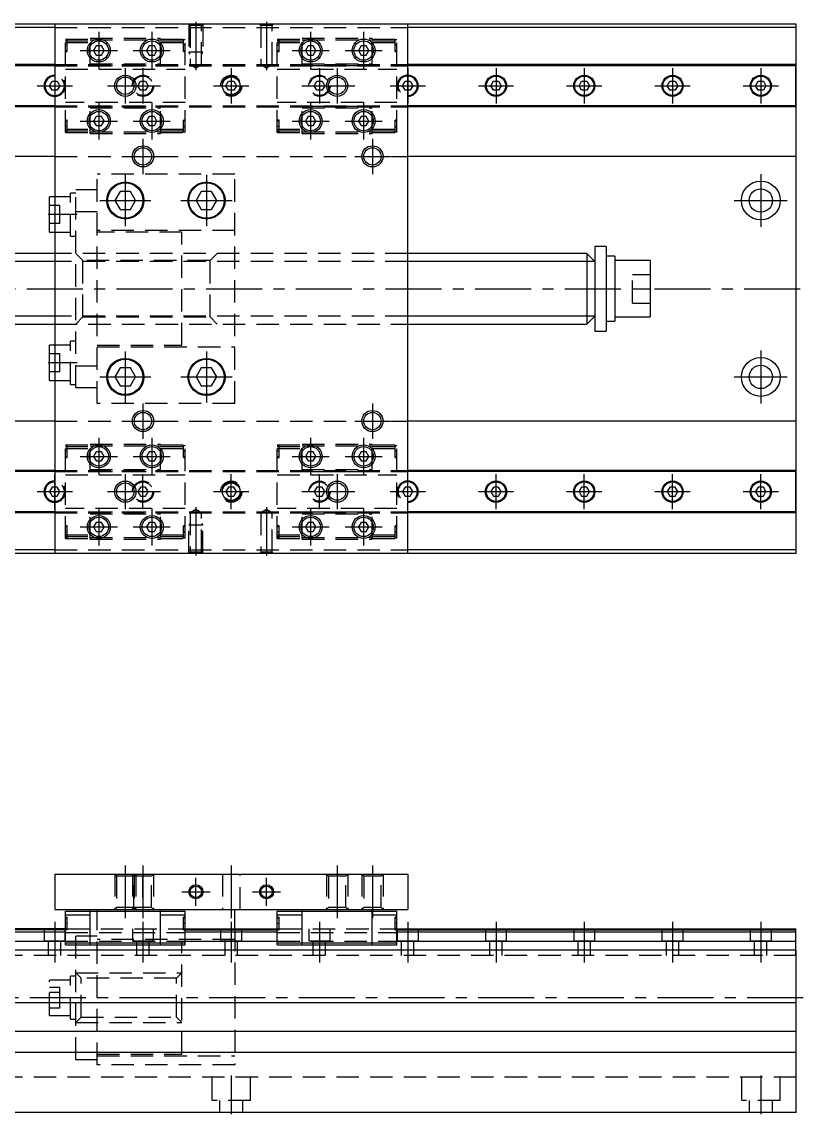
# Model space of a CAD drawing. Extents: x -2 to 676, y -8 to 327.
# Drawn here: x 454.6 to 675.9, y 17 to 326.5 of the extents above; entities that cross this region are included whole.
import ezdxf

# ---------------------------------------------------------------- set-up
doc = ezdxf.new("R2010")
doc.units = 0
doc.header["$LTSCALE"] = 0.5
doc.linetypes.add('CENTER', pattern=[50.8, 31.75, -6.35, 6.35, -6.35])
doc.linetypes.add('DASHED', pattern=[19.05, 12.7, -6.35])
for name, color, linetype in [('MSM_CENTER', 1, 'CENTER'), ('MSM_CONTINUOUS', 7, 'CONTINUOUS'), ('MSM_DASHED', 4, 'DASHED'), ('MSM_NARROW', 5, 'CONTINUOUS')]:
    doc.layers.add(name, color=color, linetype=linetype)

msp = doc.modelspace()

# ---------------------------------------------------------------- linework, layer by layer
at = {"layer": 'MSM_CENTER'}
for p, q in [((503.88, 326.51), (503.88, 312.83)), ((523.88, 326.51), (523.88, 312.83)), ((476.38, 323.64), (476.38, 313.14)), ((491.38, 323.64), (491.38, 313.14)), ((536.38, 323.64), (536.38, 313.14)), ((551.38, 323.64), (551.38, 313.14)), ((467.45, 319.89), (466.9, 319.89)), ((500.85, 319.89), (500.3, 319.89)), ((527.45, 319.89), (526.9, 319.89)), ((560.85, 319.89), (560.3, 319.89)), ((471.13, 318.39), (481.63, 318.39)), ((486.13, 318.39), (496.63, 318.39)), ((531.13, 318.39), (541.63, 318.39)), ((546.13, 318.39), (556.63, 318.39)), ((463.88, 313.39), (463.88, 303.39)), ((483.88, 313.39), (483.88, 303.39)), ((488.88, 313.39), (488.88, 303.39)), ((513.88, 313.39), (513.88, 303.39)), ((538.88, 313.39), (538.88, 303.39)), ((543.88, 313.39), (543.88, 303.39)), ((563.88, 313.39), (563.88, 303.39)), ((588.88, 313.39), (588.88, 303.39)), ((613.88, 313.39), (613.88, 303.39)), ((638.88, 313.39), (638.88, 303.39)), ((663.88, 313.39), (663.88, 303.39)), ((458.88, 308.39), (468.88, 308.39)), ((478.88, 308.39), (493.88, 308.39)), ((508.88, 308.39), (518.88, 308.39)), ((533.88, 308.39), (548.88, 308.39)), ((558.88, 308.39), (568.88, 308.39)), ((583.88, 308.39), (593.88, 308.39)), ((608.88, 308.39), (618.88, 308.39)), ((633.88, 308.39), (643.88, 308.39)), ((658.88, 308.39), (668.88, 308.39)), ((476.38, 303.64), (476.38, 293.14)), ((491.38, 303.64), (491.38, 293.14)), ((536.38, 303.64), (536.38, 293.14)), ((551.38, 303.64), (551.38, 293.14)), ((471.13, 298.39), (481.63, 298.39)), ((486.13, 298.39), (496.63, 298.39)), ((531.13, 298.39), (541.63, 298.39)), ((546.13, 298.39), (556.63, 298.39)), ((467.45, 296.89), (466.9, 296.89)), ((500.85, 296.89), (500.3, 296.89)), ((527.45, 296.89), (526.9, 296.89)), ((560.85, 296.89), (560.3, 296.89)), ((488.88, 293.39), (488.88, 283.39)), ((553.88, 293.39), (553.88, 283.39)), ((483.88, 288.39), (493.88, 288.39)), ((548.88, 288.39), (558.88, 288.39)), ((483.88, 283.14), (483.88, 268.64)), ((506.88, 283.14), (506.88, 268.64)), ((663.88, 283.39), (663.88, 268.39)), ((476.63, 275.89), (491.13, 275.89)), ((499.63, 275.89), (514.13, 275.89)), ((656.38, 275.89), (671.38, 275.89)), ((470.25, 271.89), (462, 271.89)), ((252.78, 250.89), (675.88, 250.89)), ((483.88, 233.14), (483.88, 218.64)), ((506.88, 233.14), (506.88, 218.64)), ((663.88, 233.39), (663.88, 218.39)), ((470.25, 229.89), (462, 229.89)), ((476.63, 225.89), (491.13, 225.89)), ((499.63, 225.89), (514.13, 225.89)), ((656.38, 225.89), (671.38, 225.89)), ((488.88, 218.39), (488.88, 208.39)), ((553.88, 218.39), (553.88, 208.39)), ((483.88, 213.39), (493.88, 213.39)), ((548.88, 213.39), (558.88, 213.39)), ((476.38, 208.64), (476.38, 198.14)), ((491.38, 208.64), (491.38, 198.14)), ((536.38, 208.64), (536.38, 198.14)), ((551.38, 208.64), (551.38, 198.14)), ((467.45, 204.89), (466.9, 204.89)), ((500.85, 204.89), (500.3, 204.89)), ((527.45, 204.89), (526.9, 204.89)), ((560.85, 204.89), (560.3, 204.89)), ((471.13, 203.39), (481.63, 203.39)), ((486.13, 203.39), (496.63, 203.39)), ((531.13, 203.39), (541.63, 203.39)), ((546.13, 203.39), (556.63, 203.39)), ((463.88, 188.39), (463.88, 198.39)), ((483.88, 198.39), (483.88, 188.39)), ((488.88, 188.39), (488.88, 198.39)), ((513.88, 188.39), (513.88, 198.39)), ((538.88, 188.39), (538.88, 198.39)), ((543.88, 198.39), (543.88, 188.39)), ((563.88, 188.39), (563.88, 198.39)), ((588.88, 188.39), (588.88, 198.39)), ((613.88, 188.39), (613.88, 198.39)), ((638.88, 188.39), (638.88, 198.39)), ((663.88, 188.39), (663.88, 198.39)), ((458.88, 193.39), (468.88, 193.39)), ((478.88, 193.39), (493.88, 193.39)), ((508.88, 193.39), (518.88, 193.39)), ((533.88, 193.39), (548.88, 193.39)), ((558.88, 193.39), (568.88, 193.39)), ((583.88, 193.39), (593.88, 193.39)), ((608.88, 193.39), (618.88, 193.39)), ((633.88, 193.39), (643.88, 193.39)), ((658.88, 193.39), (668.88, 193.39)), ((503.88, 188.95), (503.88, 175.27)), ((523.88, 188.95), (523.88, 175.27)), ((476.38, 188.64), (476.38, 178.14)), ((491.38, 188.64), (491.38, 178.14)), ((536.38, 188.64), (536.38, 178.14)), ((551.38, 188.64), (551.38, 178.14)), ((471.13, 183.39), (481.63, 183.39)), ((486.13, 183.39), (496.63, 183.39)), ((531.13, 183.39), (541.63, 183.39)), ((546.13, 183.39), (556.63, 183.39)), ((467.45, 181.89), (466.9, 181.89)), ((500.85, 181.89), (500.3, 181.89)), ((527.45, 181.89), (526.9, 181.89)), ((560.85, 181.89), (560.3, 181.89)), ((483.88, 87.5), (483.88, 72.5)), ((488.88, 87.5), (488.88, 72.5)), ((513.88, 87.5), (513.88, 72.5)), ((543.88, 87.5), (543.88, 72.5)), ((553.88, 87.5), (553.88, 72.5)), ((503.88, 76), (503.88, 84)), ((523.88, 76), (523.88, 84)), ((499.88, 80), (507.88, 80)), ((519.88, 80), (527.88, 80)), ((463.88, 71.5), (463.88, 60)), ((488.88, 71.5), (488.88, 60)), ((513.88, 71.5), (513.88, 60)), ((538.88, 71.5), (538.88, 60)), ((563.88, 71.5), (563.88, 60)), ((588.88, 71.5), (588.88, 60)), ((613.88, 71.5), (613.88, 60)), ((638.88, 71.5), (638.88, 60)), ((663.88, 71.5), (663.88, 60)), ((467.45, 71), (466.9, 71)), ((500.85, 71), (500.3, 71)), ((527.45, 71), (526.9, 71)), ((560.85, 71), (560.3, 71)), ((675.88, 50), (282.48, 50)), ((513.88, 28), (513.88, 17)), ((663.88, 28), (663.88, 17))]:
    msp.add_line(p, q, dxfattribs=at)
at = {"layer": 'MSM_CONTINUOUS'}
for p, q in [((673.88, 325.89), (353.93, 325.89)), ((463.88, 325.89), (463.88, 175.89)), ((563.88, 175.89), (563.88, 325.89)), ((673.88, 175.89), (673.88, 325.89)), ((463.88, 324.89), (353.88, 324.89)), ((673.88, 324.89), (563.88, 324.89)), ((475.64, 319.67), (474.9, 318.39)), ((477.11, 319.67), (475.64, 319.67)), ((477.85, 318.39), (477.11, 319.67)), ((490.64, 319.67), (489.9, 318.39)), ((492.11, 319.67), (490.64, 319.67)), ((492.85, 318.39), (492.11, 319.67)), ((535.64, 319.67), (534.9, 318.39)), ((537.11, 319.67), (535.64, 319.67)), ((537.85, 318.39), (537.11, 319.67)), ((550.64, 319.67), (549.9, 318.39)), ((552.11, 319.67), (550.64, 319.67)), ((552.85, 318.39), (552.11, 319.67)), ((474.9, 318.39), (475.64, 317.11)), ((475.64, 317.11), (477.11, 317.11)), ((477.11, 317.11), (477.85, 318.39)), ((489.9, 318.39), (490.64, 317.11)), ((490.64, 317.11), (492.11, 317.11)), ((492.11, 317.11), (492.85, 318.39)), ((534.9, 318.39), (535.64, 317.11)), ((535.64, 317.11), (537.11, 317.11)), ((537.11, 317.11), (537.85, 318.39)), ((549.9, 318.39), (550.64, 317.11)), ((550.64, 317.11), (552.11, 317.11)), ((552.11, 317.11), (552.85, 318.39)), ((463.88, 314.39), (353.88, 314.39)), ((463.88, 314.09), (353.88, 314.09)), ((673.88, 314.39), (563.88, 314.39)), ((673.83, 314.09), (563.88, 314.09)), ((673.83, 302.39), (673.83, 314.39)), ((462.4, 308.39), (463.14, 309.67)), ((463.14, 309.67), (463.88, 309.67)), ((512.4, 308.39), (513.14, 309.67)), ((513.14, 309.67), (514.61, 309.67)), ((514.61, 309.67), (515.35, 308.39)), ((563.88, 309.67), (564.61, 309.67)), ((564.61, 309.67), (565.35, 308.39)), ((587.4, 308.39), (588.14, 309.67)), ((588.14, 309.67), (589.61, 309.67)), ((589.61, 309.67), (590.35, 308.39)), ((612.4, 308.39), (613.14, 309.67)), ((613.14, 309.67), (614.61, 309.67)), ((614.61, 309.67), (615.35, 308.39)), ((637.4, 308.39), (638.14, 309.67)), ((638.14, 309.67), (639.61, 309.67)), ((639.61, 309.67), (640.35, 308.39)), ((662.4, 308.39), (663.14, 309.67)), ((663.14, 309.67), (664.61, 309.67)), ((664.61, 309.67), (665.35, 308.39)), ((463.14, 307.11), (462.4, 308.39)), ((463.88, 307.11), (463.14, 307.11)), ((513.14, 307.11), (512.4, 308.39)), ((514.61, 307.11), (513.14, 307.11)), ((515.35, 308.39), (514.61, 307.11)), ((564.61, 307.11), (563.88, 307.11)), ((565.35, 308.39), (564.61, 307.11)), ((588.14, 307.11), (587.4, 308.39)), ((589.61, 307.11), (588.14, 307.11)), ((590.35, 308.39), (589.61, 307.11)), ((613.14, 307.11), (612.4, 308.39)), ((614.61, 307.11), (613.14, 307.11)), ((615.35, 308.39), (614.61, 307.11)), ((638.14, 307.11), (637.4, 308.39)), ((639.61, 307.11), (638.14, 307.11)), ((640.35, 308.39), (639.61, 307.11)), ((663.14, 307.11), (662.4, 308.39)), ((664.61, 307.11), (663.14, 307.11)), ((665.35, 308.39), (664.61, 307.11)), ((463.88, 302.69), (353.88, 302.69)), ((463.88, 302.39), (353.88, 302.39)), ((673.83, 302.69), (563.88, 302.69)), ((673.83, 302.39), (563.88, 302.39)), ((475.64, 299.67), (474.9, 298.39)), ((474.9, 298.39), (475.64, 297.11)), ((477.11, 299.67), (475.64, 299.67)), ((477.85, 298.39), (477.11, 299.67)), ((477.11, 297.11), (477.85, 298.39)), ((490.64, 299.67), (489.9, 298.39)), ((489.9, 298.39), (490.64, 297.11)), ((492.11, 299.67), (490.64, 299.67)), ((492.85, 298.39), (492.11, 299.67)), ((492.11, 297.11), (492.85, 298.39)), ((535.64, 299.67), (534.9, 298.39)), ((534.9, 298.39), (535.64, 297.11)), ((537.11, 299.67), (535.64, 299.67)), ((537.85, 298.39), (537.11, 299.67)), ((537.11, 297.11), (537.85, 298.39)), ((550.64, 299.67), (549.9, 298.39)), ((549.9, 298.39), (550.64, 297.11)), ((552.11, 299.67), (550.64, 299.67)), ((552.85, 298.39), (552.11, 299.67)), ((552.11, 297.11), (552.85, 298.39)), ((475.64, 297.11), (477.11, 297.11)), ((490.64, 297.11), (492.11, 297.11)), ((535.64, 297.11), (537.11, 297.11)), ((550.64, 297.11), (552.11, 297.11)), ((463.88, 288.39), (353.88, 288.39)), ((673.88, 288.39), (563.88, 288.39)), ((462.38, 266.89), (462.38, 276.89)), ((463.88, 276.89), (462.38, 276.89)), ((482.41, 278.43), (480.94, 275.89)), ((480.94, 275.89), (482.41, 273.35)), ((485.34, 278.43), (482.41, 278.43)), ((486.81, 275.89), (485.34, 278.43)), ((485.34, 273.35), (486.81, 275.89)), ((505.41, 278.43), (503.94, 275.89)), ((503.94, 275.89), (505.41, 273.35)), ((508.34, 278.43), (505.41, 278.43)), ((509.81, 275.89), (508.34, 278.43)), ((508.34, 273.35), (509.81, 275.89)), ((482.41, 273.35), (485.34, 273.35)), ((505.41, 273.35), (508.34, 273.35)), ((462.38, 266.89), (463.88, 266.89)), ((463.88, 260.89), (353.88, 260.89)), ((614.63, 260.89), (563.88, 260.89)), ((616.88, 258.64), (614.63, 260.89)), ((614.63, 260.89), (614.63, 240.89)), ((616.88, 262.89), (616.88, 238.89)), ((620.08, 262.89), (616.88, 262.89)), ((620.08, 262.89), (620.08, 238.89)), ((622.58, 260.09), (620.08, 260.09)), ((622.58, 260.09), (622.58, 241.69)), ((632.58, 258.89), (622.58, 258.89)), ((632.58, 258.89), (632.58, 242.89)), ((614.63, 240.89), (616.88, 243.14)), ((620.08, 241.69), (622.58, 241.69)), ((622.58, 242.89), (632.58, 242.89)), ((353.88, 240.89), (463.88, 240.89)), ((563.88, 240.89), (614.63, 240.89)), ((616.88, 238.89), (620.08, 238.89)), ((462.38, 224.89), (462.38, 234.89)), ((463.88, 234.89), (462.38, 234.89)), ((482.41, 228.43), (480.94, 225.89)), ((485.34, 228.43), (482.41, 228.43)), ((486.81, 225.89), (485.34, 228.43)), ((505.41, 228.43), (503.94, 225.89)), ((508.34, 228.43), (505.41, 228.43)), ((509.81, 225.89), (508.34, 228.43)), ((462.38, 224.89), (463.88, 224.89)), ((480.94, 225.89), (482.41, 223.35)), ((482.41, 223.35), (485.34, 223.35)), ((485.34, 223.35), (486.81, 225.89)), ((503.94, 225.89), (505.41, 223.35)), ((505.41, 223.35), (508.34, 223.35)), ((508.34, 223.35), (509.81, 225.89)), ((463.88, 213.39), (353.88, 213.39)), ((673.88, 213.39), (563.88, 213.39)), ((475.64, 204.67), (474.9, 203.39)), ((477.11, 204.67), (475.64, 204.67)), ((477.85, 203.39), (477.11, 204.67)), ((490.64, 204.67), (489.9, 203.39)), ((492.11, 204.67), (490.64, 204.67)), ((492.85, 203.39), (492.11, 204.67)), ((535.64, 204.67), (534.9, 203.39)), ((537.11, 204.67), (535.64, 204.67)), ((537.85, 203.39), (537.11, 204.67)), ((550.64, 204.67), (549.9, 203.39)), ((552.11, 204.67), (550.64, 204.67)), ((552.85, 203.39), (552.11, 204.67)), ((474.9, 203.39), (475.64, 202.11)), ((475.64, 202.11), (477.11, 202.11)), ((477.11, 202.11), (477.85, 203.39)), ((489.9, 203.39), (490.64, 202.11)), ((490.64, 202.11), (492.11, 202.11)), ((492.11, 202.11), (492.85, 203.39)), ((534.9, 203.39), (535.64, 202.11)), ((535.64, 202.11), (537.11, 202.11)), ((537.11, 202.11), (537.85, 203.39)), ((549.9, 203.39), (550.64, 202.11)), ((550.64, 202.11), (552.11, 202.11)), ((552.11, 202.11), (552.85, 203.39)), ((463.88, 199.39), (353.88, 199.39)), ((463.88, 199.09), (353.88, 199.09)), ((673.83, 199.39), (563.88, 199.39)), ((673.83, 199.09), (563.88, 199.09)), ((673.83, 187.39), (673.83, 199.39)), ((463.14, 194.67), (462.4, 193.39)), ((462.4, 193.39), (463.14, 192.11)), ((463.88, 194.67), (463.14, 194.67)), ((463.14, 192.11), (463.88, 192.11)), ((513.14, 194.67), (512.4, 193.39)), ((512.4, 193.39), (513.14, 192.11)), ((514.61, 194.67), (513.14, 194.67)), ((513.14, 192.11), (514.61, 192.11)), ((515.35, 193.39), (514.61, 194.67)), ((514.61, 192.11), (515.35, 193.39)), ((564.61, 194.67), (563.88, 194.67)), ((563.88, 192.11), (564.61, 192.11)), ((565.35, 193.39), (564.61, 194.67)), ((564.61, 192.11), (565.35, 193.39)), ((588.14, 194.67), (587.4, 193.39)), ((587.4, 193.39), (588.14, 192.11)), ((589.61, 194.67), (588.14, 194.67)), ((588.14, 192.11), (589.61, 192.11)), ((590.35, 193.39), (589.61, 194.67)), ((589.61, 192.11), (590.35, 193.39)), ((613.14, 194.67), (612.4, 193.39)), ((612.4, 193.39), (613.14, 192.11)), ((614.61, 194.67), (613.14, 194.67)), ((613.14, 192.11), (614.61, 192.11)), ((615.35, 193.39), (614.61, 194.67)), ((614.61, 192.11), (615.35, 193.39)), ((638.14, 194.67), (637.4, 193.39)), ((637.4, 193.39), (638.14, 192.11)), ((639.61, 194.67), (638.14, 194.67)), ((638.14, 192.11), (639.61, 192.11)), ((640.35, 193.39), (639.61, 194.67)), ((639.61, 192.11), (640.35, 193.39)), ((663.14, 194.67), (662.4, 193.39)), ((662.4, 193.39), (663.14, 192.11)), ((664.61, 194.67), (663.14, 194.67)), ((663.14, 192.11), (664.61, 192.11)), ((665.35, 193.39), (664.61, 194.67)), ((664.61, 192.11), (665.35, 193.39)), ((463.88, 187.69), (353.88, 187.69)), ((463.88, 187.39), (353.88, 187.39)), ((673.83, 187.69), (563.88, 187.69)), ((673.88, 187.39), (563.88, 187.39)), ((475.64, 184.67), (474.9, 183.39)), ((474.9, 183.39), (475.64, 182.11)), ((477.11, 184.67), (475.64, 184.67)), ((477.85, 183.39), (477.11, 184.67)), ((477.11, 182.11), (477.85, 183.39)), ((490.64, 184.67), (489.9, 183.39)), ((489.9, 183.39), (490.64, 182.11)), ((492.11, 184.67), (490.64, 184.67)), ((492.85, 183.39), (492.11, 184.67)), ((492.11, 182.11), (492.85, 183.39)), ((535.64, 184.67), (534.9, 183.39)), ((534.9, 183.39), (535.64, 182.11)), ((537.11, 184.67), (535.64, 184.67)), ((537.85, 183.39), (537.11, 184.67)), ((537.11, 182.11), (537.85, 183.39)), ((550.64, 184.67), (549.9, 183.39)), ((549.9, 183.39), (550.64, 182.11)), ((552.11, 184.67), (550.64, 184.67)), ((552.85, 183.39), (552.11, 184.67)), ((552.11, 182.11), (552.85, 183.39)), ((475.64, 182.11), (477.11, 182.11)), ((490.64, 182.11), (492.11, 182.11)), ((535.64, 182.11), (537.11, 182.11)), ((550.64, 182.11), (552.11, 182.11)), ((463.88, 176.89), (353.88, 176.89)), ((673.88, 176.89), (563.88, 176.89)), ((673.88, 175.89), (353.93, 175.89)), ((463.88, 85), (463.88, 75)), ((463.88, 85), (563.88, 85)), ((563.88, 85), (563.88, 75)), ((463.88, 75), (563.88, 75)), ((466.93, 74.5), (500.83, 74.5)), ((466.93, 65), (466.93, 74.5)), ((473.93, 65), (473.93, 75)), ((493.83, 65), (493.83, 75)), ((500.83, 65), (500.83, 74.5)), ((514.88, 69.5), (514.88, 75)), ((526.93, 65), (526.93, 74.5)), ((526.93, 74.5), (560.83, 74.5)), ((533.93, 65), (533.93, 75)), ((553.83, 65), (553.83, 75)), ((560.83, 65), (560.83, 74.5)), ((466.93, 73.5), (473.93, 73.5)), ((466.93, 72.8), (467.43, 72.8)), ((467.43, 72.5), (466.93, 72.5)), ((467.43, 69.2), (467.43, 72.8)), ((493.83, 73.5), (500.83, 73.5)), ((500.33, 69.2), (500.33, 72.8)), ((500.83, 72.8), (500.33, 72.8)), ((500.83, 72.5), (500.33, 72.5)), ((526.93, 73.5), (533.93, 73.5)), ((526.93, 72.8), (527.43, 72.8)), ((527.43, 72.5), (526.93, 72.5)), ((527.43, 69.2), (527.43, 72.8)), ((553.83, 73.5), (560.83, 73.5)), ((560.83, 72.8), (560.33, 72.8)), ((560.33, 69.2), (560.33, 72.8)), ((560.83, 72.5), (560.33, 72.5)), ((467.43, 69.5), (353.88, 69.5)), ((467.43, 69.2), (353.88, 69.2)), ((466.93, 68.55), (353.88, 68.55)), ((467.43, 69.2), (466.93, 69.2)), ((500.33, 69.5), (527.43, 69.5)), ((500.33, 69.2), (527.43, 69.2)), ((500.33, 69.2), (500.83, 69.2)), ((526.93, 68.55), (500.83, 68.55)), ((527.43, 69.2), (526.93, 69.2)), ((560.33, 69.5), (673.83, 69.5)), ((560.33, 69.2), (673.83, 69.2)), ((673.83, 68.55), (560.83, 68.55)), ((673.83, 63.5), (673.83, 69.5)), ((466.93, 65.95), (353.88, 65.95)), ((466.93, 65.5), (500.83, 65.5)), ((466.93, 65), (500.83, 65)), ((526.93, 65.95), (500.83, 65.95)), ((526.93, 65.5), (560.83, 65.5)), ((526.93, 65), (560.83, 65)), ((673.83, 65.95), (560.83, 65.95)), ((673.88, 63.5), (353.88, 63.5)), ((673.88, 17.5), (673.88, 63.5)), ((673.88, 48.5), (353.88, 48.5)), ((353.88, 40.5), (673.88, 40.5)), ((673.88, 34.5), (353.88, 34.5)), ((673.88, 17.5), (353.88, 17.5))]:
    msp.add_line(p, q, dxfattribs=at)
for centre, radius in [((476.38, 318.39), 3.25), ((476.38, 318.39), 2.75), ((491.38, 318.39), 3.25), ((491.38, 318.39), 2.75), ((536.38, 318.39), 3.25), ((536.38, 318.39), 2.75), ((551.38, 318.39), 3.25), ((551.38, 318.39), 2.75), ((483.88, 308.39), 2.46), ((513.88, 308.39), 2.5), ((543.88, 308.39), 2.46), ((588.88, 308.39), 3), ((588.88, 308.39), 2.75), ((613.88, 308.39), 3), ((613.88, 308.39), 2.75), ((638.88, 308.39), 3), ((638.88, 308.39), 2.75), ((663.88, 308.39), 3), ((663.88, 308.39), 2.75), ((476.38, 298.39), 3.25), ((476.38, 298.39), 2.75), ((491.38, 298.39), 3.25), ((491.38, 298.39), 2.75), ((536.38, 298.39), 3.25), ((536.38, 298.39), 2.75), ((551.38, 298.39), 3.25), ((551.38, 298.39), 2.75), ((488.88, 288.39), 2.46), ((553.88, 288.39), 2.46), ((483.88, 275.89), 5.25), ((483.88, 275.89), 5), ((506.88, 275.89), 5.25), ((506.88, 275.89), 5), ((663.88, 275.89), 5.5), ((663.88, 275.89), 3.3), ((483.88, 225.89), 5.25), ((483.88, 225.89), 5), ((506.88, 225.89), 5.25), ((506.88, 225.89), 5), ((663.88, 225.89), 5.5), ((663.88, 225.89), 3.3), ((488.88, 213.39), 2.46), ((553.88, 213.39), 2.46), ((476.38, 203.39), 3.25), ((476.38, 203.39), 2.75), ((491.38, 203.39), 3.25), ((491.38, 203.39), 2.75), ((536.38, 203.39), 3.25), ((536.38, 203.39), 2.75), ((551.38, 203.39), 3.25), ((551.38, 203.39), 2.75), ((483.88, 193.39), 2.46), ((513.88, 193.39), 2.5), ((543.88, 193.39), 2.46), ((588.88, 193.39), 3), ((588.88, 193.39), 2.75), ((613.88, 193.39), 3), ((613.88, 193.39), 2.75), ((638.88, 193.39), 3), ((638.88, 193.39), 2.75), ((663.88, 193.39), 3), ((663.88, 193.39), 2.75), ((476.38, 183.39), 3.25), ((476.38, 183.39), 2.75), ((491.38, 183.39), 3.25), ((491.38, 183.39), 2.75), ((536.38, 183.39), 3.25), ((536.38, 183.39), 2.75), ((551.38, 183.39), 3.25), ((551.38, 183.39), 2.75), ((503.88, 80), 1.62), ((523.88, 80), 1.62)]:
    msp.add_circle(centre, radius, dxfattribs=at)
for centre, radius, start, end in [((463.88, 308.39), 3, 90, 270), ((463.88, 308.39), 2.75, 90, 270), ((563.88, 308.39), 3, 270, 90), ((563.88, 308.39), 2.75, 270, 90), ((463.88, 193.39), 3, 90, 270), ((463.88, 193.39), 2.75, 90, 270), ((563.88, 193.39), 3, 270, 90), ((563.88, 193.39), 2.75, 270, 90)]:
    msp.add_arc(centre, radius, start, end, dxfattribs=at)
at = {"layer": 'MSM_DASHED'}
for p, q in [((501.88, 325.89), (502.25, 325.51)), ((501.88, 325.89), (501.88, 317.89)), ((502.25, 325.51), (502.25, 314.39)), ((505.5, 325.51), (502.25, 325.51)), ((505.5, 325.51), (505.88, 325.89)), ((505.5, 314.39), (505.5, 325.51)), ((505.88, 325.89), (505.88, 317.89)), ((521.88, 325.89), (522.25, 325.51)), ((522.25, 325.51), (522.25, 314.39)), ((525.5, 325.51), (522.25, 325.51)), ((525.5, 325.51), (525.88, 325.89)), ((525.5, 314.39), (525.5, 325.51)), ((463.88, 324.89), (563.88, 324.89)), ((466.93, 295.14), (466.93, 321.64)), ((466.93, 321.64), (473.93, 321.64)), ((467.43, 321.39), (466.93, 321.39)), ((466.93, 321.14), (473.93, 321.14)), ((466.93, 320.64), (473.93, 320.64)), ((467.43, 319.89), (466.93, 319.89)), ((467.43, 318.09), (467.43, 321.64)), ((473.93, 321.89), (493.83, 321.89)), ((473.93, 314.14), (473.93, 321.89)), ((473.93, 321.39), (493.83, 321.39)), ((493.83, 314.14), (493.83, 321.89)), ((493.83, 321.64), (500.83, 321.64)), ((493.83, 321.14), (500.83, 321.14)), ((493.83, 320.64), (500.83, 320.64)), ((500.33, 318.09), (500.33, 321.64)), ((500.83, 321.39), (500.33, 321.39)), ((500.33, 319.89), (500.83, 319.89)), ((500.83, 295.14), (500.83, 321.64)), ((526.93, 321.64), (533.93, 321.64)), ((526.93, 295.14), (526.93, 321.64)), ((527.43, 321.39), (526.93, 321.39)), ((526.93, 321.14), (533.93, 321.14)), ((526.93, 320.64), (533.93, 320.64)), ((527.43, 319.89), (526.93, 319.89)), ((527.43, 318.09), (527.43, 321.64)), ((533.93, 321.89), (553.83, 321.89)), ((533.93, 314.14), (533.93, 321.89)), ((533.93, 321.39), (553.83, 321.39)), ((553.83, 314.14), (553.83, 321.89)), ((553.83, 321.64), (560.83, 321.64)), ((553.83, 321.14), (560.83, 321.14)), ((553.83, 320.64), (560.83, 320.64)), ((560.33, 318.09), (560.33, 321.64)), ((560.83, 321.39), (560.33, 321.39)), ((560.33, 319.89), (560.83, 319.89)), ((560.83, 295.14), (560.83, 321.64)), ((466.93, 318.39), (467.43, 318.39)), ((466.93, 318.09), (467.43, 318.09)), ((500.33, 318.39), (500.83, 318.39)), ((500.33, 318.09), (500.83, 318.09)), ((505.88, 317.89), (501.88, 317.89)), ((502.25, 317.39), (501.88, 317.89)), ((505.5, 317.39), (505.88, 317.89)), ((526.93, 318.39), (527.43, 318.39)), ((526.93, 318.09), (527.43, 318.09)), ((560.33, 318.39), (560.83, 318.39)), ((560.33, 318.09), (560.83, 318.09)), ((463.88, 314.39), (563.88, 314.39)), ((463.88, 314.09), (563.88, 314.09)), ((466.93, 313.14), (500.83, 313.14)), ((473.93, 314.64), (493.83, 314.64)), ((473.93, 314.14), (493.83, 314.14)), ((502.25, 314.39), (503.88, 313.45)), ((503.88, 313.45), (505.5, 314.39)), ((522.25, 314.39), (523.88, 313.45)), ((523.88, 313.45), (525.5, 314.39)), ((526.93, 313.14), (560.83, 313.14)), ((533.93, 314.64), (553.83, 314.64)), ((533.93, 314.14), (553.83, 314.14)), ((463.88, 311.54), (463.88, 305.24)), ((463.88, 309.67), (464.61, 309.67)), ((464.61, 309.67), (465.35, 308.39)), ((487.4, 308.39), (488.14, 309.67)), ((488.14, 309.67), (489.61, 309.67)), ((489.61, 309.67), (490.35, 308.39)), ((537.4, 308.39), (538.14, 309.67)), ((538.14, 309.67), (539.61, 309.67)), ((539.61, 309.67), (540.35, 308.39)), ((562.4, 308.39), (563.14, 309.67)), ((563.14, 309.67), (563.88, 309.67)), ((464.61, 307.11), (463.88, 307.11)), ((465.35, 308.39), (464.61, 307.11)), ((488.14, 307.11), (487.4, 308.39)), ((489.61, 307.11), (488.14, 307.11)), ((490.35, 308.39), (489.61, 307.11)), ((538.14, 307.11), (537.4, 308.39)), ((539.61, 307.11), (538.14, 307.11)), ((540.35, 308.39), (539.61, 307.11)), ((563.14, 307.11), (562.4, 308.39)), ((563.88, 307.11), (563.14, 307.11)), ((500.83, 303.64), (466.93, 303.64)), ((560.83, 303.64), (526.93, 303.64)), ((463.88, 302.69), (563.88, 302.69)), ((463.88, 302.39), (563.88, 302.39)), ((473.93, 302.64), (493.83, 302.64)), ((473.93, 294.89), (473.93, 302.64)), ((473.93, 302.14), (493.83, 302.14)), ((493.83, 294.89), (493.83, 302.64)), ((533.93, 302.64), (553.83, 302.64)), ((533.93, 294.89), (533.93, 302.64)), ((533.93, 302.14), (553.83, 302.14)), ((553.83, 294.89), (553.83, 302.64)), ((467.43, 298.69), (466.93, 298.69)), ((467.43, 298.39), (466.93, 298.39)), ((467.43, 295.14), (467.43, 298.69)), ((500.33, 295.14), (500.33, 298.69)), ((500.83, 298.69), (500.33, 298.69)), ((500.83, 298.39), (500.33, 298.39)), ((527.43, 298.69), (526.93, 298.69)), ((527.43, 298.39), (526.93, 298.39)), ((527.43, 295.14), (527.43, 298.69)), ((560.33, 295.14), (560.33, 298.69)), ((560.83, 298.69), (560.33, 298.69)), ((560.83, 298.39), (560.33, 298.39)), ((467.43, 296.89), (466.93, 296.89)), ((466.93, 296.14), (473.93, 296.14)), ((466.93, 295.64), (473.93, 295.64)), ((466.93, 295.39), (467.43, 295.39)), ((466.93, 295.14), (473.93, 295.14)), ((473.93, 295.39), (493.83, 295.39)), ((473.93, 294.89), (493.83, 294.89)), ((493.83, 296.14), (500.83, 296.14)), ((493.83, 295.64), (500.83, 295.64)), ((493.83, 295.14), (500.83, 295.14)), ((500.33, 296.89), (500.83, 296.89)), ((500.33, 295.39), (500.83, 295.39)), ((527.43, 296.89), (526.93, 296.89)), ((526.93, 296.14), (533.93, 296.14)), ((526.93, 295.64), (533.93, 295.64)), ((526.93, 295.39), (527.43, 295.39)), ((526.93, 295.14), (533.93, 295.14)), ((533.93, 295.39), (553.83, 295.39)), ((533.93, 294.89), (553.83, 294.89)), ((553.83, 296.14), (560.83, 296.14)), ((553.83, 295.64), (560.83, 295.64)), ((553.83, 295.14), (560.83, 295.14)), ((560.33, 296.89), (560.83, 296.89)), ((560.33, 295.39), (560.83, 295.39)), ((463.88, 288.39), (563.88, 288.39)), ((514.88, 283.39), (475.88, 283.39)), ((475.88, 218.39), (475.88, 283.39)), ((514.88, 218.39), (514.88, 283.39)), ((475.88, 278.89), (469.88, 278.89)), ((469.88, 222.89), (469.88, 278.89)), ((468.38, 276.89), (463.88, 276.89)), ((468.38, 265.79), (468.38, 277.99)), ((469.88, 277.99), (468.38, 277.99)), ((465.38, 274.43), (462.38, 274.43)), ((465.38, 269.35), (465.38, 274.43)), ((469.88, 272.75), (475.88, 272.75)), ((465.38, 271.89), (462.38, 271.89)), ((465.38, 269.35), (462.38, 269.35)), ((463.88, 266.89), (468.38, 266.89)), ((514.88, 267.39), (475.88, 267.39)), ((499.88, 266.89), (475.88, 266.89)), ((499.88, 234.89), (499.88, 266.89)), ((468.38, 265.79), (469.88, 265.79)), ((563.88, 260.89), (463.88, 260.89)), ((471.88, 258.89), (469.88, 260.89)), ((509.88, 260.89), (507.88, 258.89)), ((563.88, 258.64), (463.88, 258.64)), ((507.88, 258.89), (471.88, 258.89)), ((471.88, 242.89), (471.88, 258.89)), ((507.88, 242.89), (507.88, 258.89)), ((627.58, 254.95), (632.58, 254.95)), ((627.58, 246.83), (627.58, 254.95)), ((627.58, 250.89), (632.58, 250.89)), ((627.58, 246.83), (632.58, 246.83)), ((563.88, 243.14), (463.88, 243.14)), ((469.88, 240.89), (471.88, 242.89)), ((471.88, 242.89), (507.88, 242.89)), ((507.88, 242.89), (509.88, 240.89)), ((463.88, 240.89), (563.88, 240.89)), ((468.38, 223.79), (468.38, 235.99)), ((469.88, 235.99), (468.38, 235.99)), ((465.38, 232.43), (462.38, 232.43)), ((468.38, 234.89), (463.88, 234.89)), ((465.38, 227.35), (465.38, 232.43)), ((475.88, 234.89), (499.88, 234.89)), ((475.88, 234.39), (514.88, 234.39)), ((465.38, 229.89), (462.38, 229.89)), ((465.38, 227.35), (462.38, 227.35)), ((469.88, 229.03), (475.88, 229.03)), ((463.88, 224.89), (468.38, 224.89)), ((468.38, 223.79), (469.88, 223.79)), ((469.88, 222.89), (475.88, 222.89)), ((514.88, 218.39), (475.88, 218.39)), ((463.88, 213.39), (563.88, 213.39)), ((466.93, 206.64), (473.93, 206.64)), ((466.93, 180.14), (466.93, 206.64)), ((467.43, 206.39), (466.93, 206.39)), ((466.93, 206.14), (473.93, 206.14)), ((466.93, 205.64), (473.93, 205.64)), ((467.43, 204.89), (466.93, 204.89)), ((467.43, 203.09), (467.43, 206.64)), ((473.93, 206.89), (493.83, 206.89)), ((473.93, 199.14), (473.93, 206.89)), ((473.93, 206.39), (493.83, 206.39)), ((493.83, 199.14), (493.83, 206.89)), ((493.83, 206.64), (500.83, 206.64)), ((493.83, 206.14), (500.83, 206.14)), ((493.83, 205.64), (500.83, 205.64)), ((500.33, 203.09), (500.33, 206.64)), ((500.83, 206.39), (500.33, 206.39)), ((500.33, 204.89), (500.83, 204.89)), ((500.83, 180.14), (500.83, 206.64)), ((526.93, 206.64), (533.93, 206.64)), ((526.93, 180.14), (526.93, 206.64)), ((527.43, 206.39), (526.93, 206.39)), ((526.93, 206.14), (533.93, 206.14)), ((526.93, 205.64), (533.93, 205.64)), ((527.43, 204.89), (526.93, 204.89)), ((527.43, 203.09), (527.43, 206.64)), ((533.93, 206.89), (553.83, 206.89)), ((533.93, 199.14), (533.93, 206.89)), ((533.93, 206.39), (553.83, 206.39)), ((553.83, 199.14), (553.83, 206.89)), ((553.83, 206.64), (560.83, 206.64)), ((553.83, 206.14), (560.83, 206.14)), ((553.83, 205.64), (560.83, 205.64)), ((560.33, 203.09), (560.33, 206.64)), ((560.83, 206.39), (560.33, 206.39)), ((560.33, 204.89), (560.83, 204.89)), ((560.83, 180.14), (560.83, 206.64)), ((466.93, 203.39), (467.43, 203.39)), ((466.93, 203.09), (467.43, 203.09)), ((500.33, 203.39), (500.83, 203.39)), ((500.33, 203.09), (500.83, 203.09)), ((526.93, 203.39), (527.43, 203.39)), ((526.93, 203.09), (527.43, 203.09)), ((560.33, 203.39), (560.83, 203.39)), ((560.33, 203.09), (560.83, 203.09)), ((463.88, 199.39), (563.88, 199.39)), ((463.88, 199.09), (563.88, 199.09)), ((466.93, 198.14), (500.83, 198.14)), ((473.93, 199.64), (493.83, 199.64)), ((473.93, 199.14), (493.83, 199.14)), ((526.93, 198.14), (560.83, 198.14)), ((533.93, 199.64), (553.83, 199.64)), ((533.93, 199.14), (553.83, 199.14)), ((463.88, 190.24), (463.88, 196.54)), ((464.61, 194.67), (463.88, 194.67)), ((463.88, 192.11), (464.61, 192.11)), ((465.35, 193.39), (464.61, 194.67)), ((464.61, 192.11), (465.35, 193.39)), ((488.14, 194.67), (487.4, 193.39)), ((487.4, 193.39), (488.14, 192.11)), ((489.61, 194.67), (488.14, 194.67)), ((488.14, 192.11), (489.61, 192.11)), ((490.35, 193.39), (489.61, 194.67)), ((489.61, 192.11), (490.35, 193.39)), ((538.14, 194.67), (537.4, 193.39)), ((537.4, 193.39), (538.14, 192.11)), ((539.61, 194.67), (538.14, 194.67)), ((538.14, 192.11), (539.61, 192.11)), ((540.35, 193.39), (539.61, 194.67)), ((539.61, 192.11), (540.35, 193.39)), ((563.14, 194.67), (562.4, 193.39)), ((562.4, 193.39), (563.14, 192.11)), ((563.88, 194.67), (563.14, 194.67)), ((563.14, 192.11), (563.88, 192.11)), ((463.88, 187.69), (563.88, 187.69)), ((463.88, 187.39), (563.88, 187.39)), ((500.83, 188.64), (466.93, 188.64)), ((473.93, 187.64), (493.83, 187.64)), ((473.93, 179.89), (473.93, 187.64)), ((473.93, 187.14), (493.83, 187.14)), ((493.83, 179.89), (493.83, 187.64)), ((503.88, 188.33), (502.25, 187.39)), ((502.25, 187.39), (502.25, 176.27)), ((505.5, 187.39), (503.88, 188.33)), ((505.5, 176.27), (505.5, 187.39)), ((523.88, 188.33), (522.25, 187.39)), ((522.25, 187.39), (522.25, 176.27)), ((525.5, 187.39), (523.88, 188.33)), ((525.5, 176.27), (525.5, 187.39)), ((560.83, 188.64), (526.93, 188.64)), ((533.93, 179.89), (533.93, 187.64)), ((533.93, 187.64), (553.83, 187.64)), ((533.93, 187.14), (553.83, 187.14)), ((553.83, 179.89), (553.83, 187.64)), ((467.43, 183.69), (466.93, 183.69)), ((467.43, 183.39), (466.93, 183.39)), ((467.43, 180.14), (467.43, 183.69)), ((500.33, 180.14), (500.33, 183.69)), ((500.83, 183.69), (500.33, 183.69)), ((500.83, 183.39), (500.33, 183.39)), ((502.25, 184.39), (501.88, 183.89)), ((505.88, 183.89), (501.88, 183.89)), ((501.88, 175.89), (501.88, 183.89)), ((505.5, 184.39), (505.88, 183.89)), ((505.88, 175.89), (505.88, 183.89)), ((527.43, 183.69), (526.93, 183.69)), ((527.43, 183.39), (526.93, 183.39)), ((527.43, 180.14), (527.43, 183.69)), ((560.33, 180.14), (560.33, 183.69)), ((560.83, 183.69), (560.33, 183.69)), ((560.83, 183.39), (560.33, 183.39)), ((467.43, 181.89), (466.93, 181.89)), ((466.93, 181.14), (473.93, 181.14)), ((466.93, 180.64), (473.93, 180.64)), ((466.93, 180.39), (467.43, 180.39)), ((466.93, 180.14), (473.93, 180.14)), ((473.93, 180.39), (493.83, 180.39)), ((473.93, 179.89), (493.83, 179.89)), ((493.83, 181.14), (500.83, 181.14)), ((493.83, 180.64), (500.83, 180.64)), ((493.83, 180.14), (500.83, 180.14)), ((500.33, 181.89), (500.83, 181.89)), ((500.33, 180.39), (500.83, 180.39)), ((527.43, 181.89), (526.93, 181.89)), ((526.93, 181.14), (533.93, 181.14)), ((526.93, 180.64), (533.93, 180.64)), ((526.93, 180.39), (527.43, 180.39)), ((526.93, 180.14), (533.93, 180.14)), ((533.93, 180.39), (553.83, 180.39)), ((533.93, 179.89), (553.83, 179.89)), ((553.83, 181.14), (560.83, 181.14)), ((553.83, 180.64), (560.83, 180.64)), ((553.83, 180.14), (560.83, 180.14)), ((560.33, 181.89), (560.83, 181.89)), ((560.33, 180.39), (560.83, 180.39)), ((463.88, 176.89), (563.88, 176.89)), ((502.25, 176.27), (501.88, 175.89)), ((505.5, 176.27), (502.25, 176.27)), ((505.88, 175.89), (505.5, 176.27)), ((522.25, 176.27), (521.88, 175.89)), ((525.5, 176.27), (522.25, 176.27)), ((525.88, 175.89), (525.5, 176.27)), ((480.88, 85), (481.42, 84.46)), ((480.88, 85), (480.88, 75)), ((481.42, 84.46), (481.42, 75.54)), ((486.33, 84.46), (481.42, 84.46)), ((485.88, 85), (486.42, 84.46)), ((485.88, 85), (485.88, 75)), ((486.33, 84.46), (486.88, 85)), ((486.33, 75.54), (486.33, 84.46)), ((486.42, 84.46), (486.42, 75.54)), ((491.33, 84.46), (486.42, 84.46)), ((486.88, 85), (486.88, 75)), ((488.88, 78.4), (488.88, 84.4)), ((491.33, 84.46), (491.88, 85)), ((491.33, 75.54), (491.33, 84.46)), ((491.88, 85), (491.88, 75)), ((511.38, 85), (511.38, 75)), ((516.38, 75), (516.38, 85)), ((540.88, 85), (541.42, 84.46)), ((540.88, 85), (540.88, 75)), ((541.42, 84.46), (541.42, 75.54)), ((546.33, 84.46), (541.42, 84.46)), ((546.33, 84.46), (546.88, 85)), ((546.33, 75.54), (546.33, 84.46)), ((546.88, 85), (546.88, 75)), ((550.88, 85), (551.42, 84.46)), ((550.88, 85), (550.88, 75)), ((551.42, 84.46), (551.42, 75.54)), ((556.33, 84.46), (551.42, 84.46)), ((556.33, 84.46), (556.88, 85)), ((556.33, 75.54), (556.33, 84.46)), ((556.88, 85), (556.88, 75)), ((475.88, 31), (475.88, 75)), ((481.42, 75.54), (480.88, 75)), ((486.33, 75.54), (481.42, 75.54)), ((486.42, 75.54), (485.88, 75)), ((486.88, 75), (486.33, 75.54)), ((491.33, 75.54), (486.42, 75.54)), ((491.88, 75), (491.33, 75.54)), ((541.42, 75.54), (540.88, 75)), ((546.33, 75.54), (541.42, 75.54)), ((546.88, 75), (546.33, 75.54)), ((551.42, 75.54), (550.88, 75)), ((556.33, 75.54), (551.42, 75.54)), ((556.88, 75), (556.33, 75.54)), ((460.88, 69.5), (460.88, 66)), ((466.88, 69.5), (466.88, 66)), ((466.88, 66), (466.88, 69.5)), ((466.93, 68.5), (500.83, 68.5)), ((467.43, 69.5), (500.33, 69.5)), ((485.88, 69.5), (485.88, 66)), ((491.88, 66), (491.88, 69.5)), ((510.88, 69.5), (510.88, 66)), ((514.88, 69.5), (514.88, 31)), ((516.88, 66), (516.88, 69.5)), ((526.93, 68.5), (560.83, 68.5)), ((527.43, 69.5), (560.33, 69.5)), ((535.88, 69.5), (535.88, 66)), ((541.88, 66), (541.88, 69.5)), ((560.88, 69.5), (560.88, 66)), ((566.88, 66), (566.88, 69.5)), ((585.88, 69.5), (585.88, 66)), ((591.88, 66), (591.88, 69.5)), ((610.88, 69.5), (610.88, 66)), ((616.88, 66), (616.88, 69.5)), ((635.88, 69.5), (635.88, 66)), ((641.88, 66), (641.88, 69.5)), ((660.88, 69.5), (660.88, 66)), ((666.88, 66), (666.88, 69.5)), ((466.88, 66), (460.88, 66)), ((462.13, 62), (462.13, 66)), ((465.63, 62), (465.63, 66)), ((466.93, 66), (500.83, 66)), ((469.88, 67.5), (475.88, 67.5)), ((469.88, 32.5), (469.88, 67.5)), ((514.88, 66.5), (475.88, 66.5)), ((491.88, 66), (485.88, 66)), ((485.88, 65), (491.88, 65)), ((487.13, 62), (487.13, 66)), ((490.63, 62), (490.63, 66)), ((499.88, 34), (499.88, 66)), ((516.88, 66), (510.88, 66)), ((512.13, 62), (512.13, 66)), ((515.63, 62), (515.63, 66)), ((526.93, 66), (560.83, 66)), ((541.88, 66), (535.88, 66)), ((537.13, 62), (537.13, 66)), ((540.63, 62), (540.63, 66)), ((566.88, 66), (560.88, 66)), ((562.13, 62), (562.13, 66)), ((565.63, 62), (565.63, 66)), ((591.88, 66), (585.88, 66)), ((587.13, 62), (587.13, 66)), ((590.63, 62), (590.63, 66)), ((616.88, 66), (610.88, 66)), ((612.13, 62), (612.13, 66)), ((615.63, 62), (615.63, 66)), ((641.88, 66), (635.88, 66)), ((637.13, 62), (637.13, 66)), ((640.63, 62), (640.63, 66)), ((666.88, 66), (660.88, 66)), ((662.13, 62), (662.13, 66)), ((665.63, 62), (665.63, 66)), ((673.88, 62), (353.88, 62)), ((673.83, 62), (673.83, 63.5)), ((468.38, 43.9), (468.38, 56.1)), ((469.88, 56.1), (468.38, 56.1)), ((471.38, 55.5), (469.88, 57)), ((469.88, 57), (499.88, 57)), ((499.88, 57), (498.38, 55.5)), ((462.38, 45), (462.38, 55)), ((468.38, 55), (462.38, 55)), ((465.38, 52.93), (462.38, 52.93)), ((465.38, 47.07), (465.38, 52.93)), ((498.38, 55.5), (471.38, 55.5)), ((471.38, 44.5), (471.38, 55.5)), ((498.38, 44.5), (498.38, 55.5)), ((465.38, 51.47), (462.38, 51.47)), ((465.38, 48.53), (462.38, 48.53)), ((465.38, 47.07), (462.38, 47.07)), ((462.38, 45), (468.38, 45)), ((468.38, 43.9), (469.88, 43.9)), ((469.88, 43), (471.38, 44.5)), ((471.38, 44.5), (498.38, 44.5)), ((498.38, 44.5), (499.88, 43)), ((469.88, 43), (499.88, 43)), ((469.88, 32.5), (475.88, 32.5)), ((475.88, 34), (499.88, 34)), ((475.88, 33.5), (514.88, 33.5)), ((514.88, 31), (475.88, 31)), ((673.88, 27.5), (353.88, 27.5)), ((508.38, 27.5), (508.38, 20.9)), ((519.38, 20.9), (519.38, 27.5)), ((658.38, 27.5), (658.38, 20.9)), ((669.38, 20.9), (669.38, 27.5)), ((519.38, 20.9), (508.38, 20.9)), ((510.58, 20.9), (510.58, 17.5)), ((517.18, 17.5), (517.18, 20.9)), ((669.38, 20.9), (658.38, 20.9)), ((660.58, 20.9), (660.58, 17.5)), ((667.18, 17.5), (667.18, 20.9))]:
    msp.add_line(p, q, dxfattribs=at)
for centre, radius in [((488.88, 308.39), 3), ((488.88, 308.39), 2.75), ((513.88, 308.39), 3), ((513.88, 308.39), 2.75), ((538.88, 308.39), 3), ((538.88, 308.39), 2.75), ((488.88, 193.39), 3), ((488.88, 193.39), 2.75), ((513.88, 193.39), 3), ((513.88, 193.39), 2.75), ((538.88, 193.39), 3), ((538.88, 193.39), 2.75)]:
    msp.add_circle(centre, radius, dxfattribs=at)
for centre, radius, start, end in [((463.88, 308.39), 3, 270, 90), ((463.88, 308.39), 2.75, 270, 90), ((563.88, 308.39), 3, 90, 270), ((563.88, 308.39), 2.75, 90, 270), ((463.88, 193.39), 3, 270, 90), ((463.88, 193.39), 2.75, 270, 90), ((563.88, 193.39), 3, 90, 270), ((563.88, 193.39), 2.75, 90, 270)]:
    msp.add_arc(centre, radius, start, end, dxfattribs=at)
at = {"layer": 'MSM_NARROW'}
for p, q in [((463.88, 258.64), (353.88, 258.64)), ((616.88, 258.64), (563.88, 258.64)), ((463.88, 243.14), (353.88, 243.14)), ((616.88, 243.14), (563.88, 243.14))]:
    msp.add_line(p, q, dxfattribs=at)
for centre, radius in [((483.88, 308.39), 3), ((543.88, 308.39), 3), ((488.88, 288.39), 3), ((553.88, 288.39), 3), ((488.88, 213.39), 3), ((553.88, 213.39), 3), ((483.88, 193.39), 3), ((543.88, 193.39), 3), ((503.88, 80), 2), ((523.88, 80), 2)]:
    msp.add_circle(centre, radius, dxfattribs=at)

doc.saveas('drawing.dxf')
